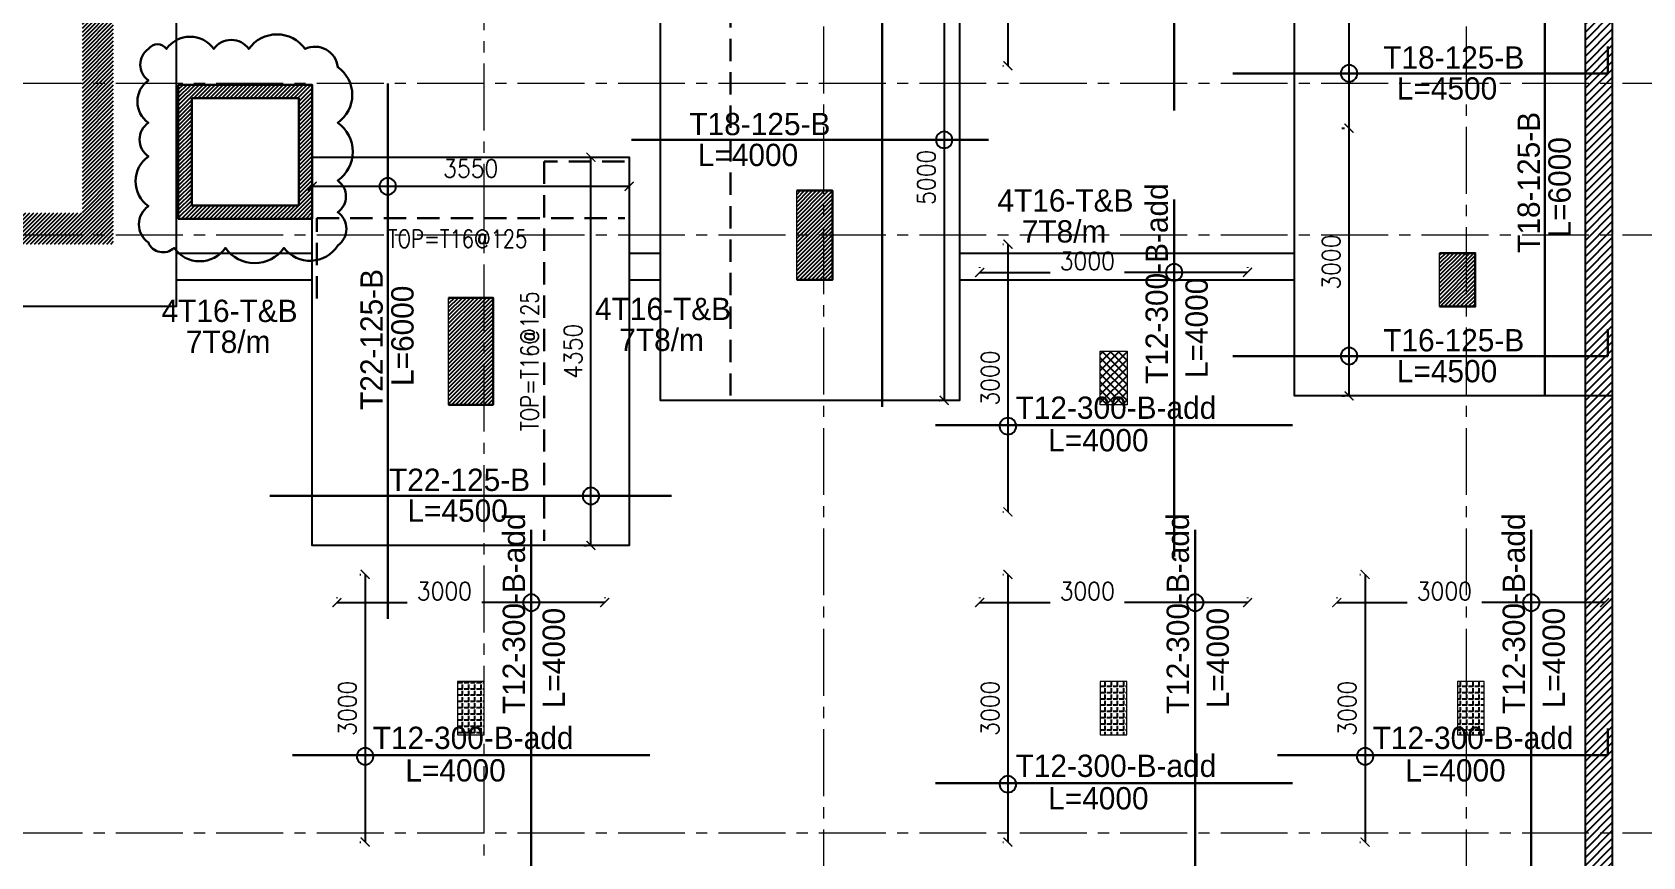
# Model space of a CAD drawing. Header units: millimetres. Extents: x -967280 to 3852, y 2833 to 1955156.
# Drawn here: x -710691 to -692652, y 386972 to 396213 of the extents above; entities that cross this region are included whole.
import ezdxf

# ---------------------------------------------------------------- set-up
doc = ezdxf.new("R2010")
doc.units = ezdxf.units.MM
doc.header["$LTSCALE"] = 1000
doc.header["$PDMODE"] = 35
doc.header["$PDSIZE"] = 25
doc.linetypes.add('$0$DASHED2', pattern=[0.375, 0.25, -0.125])
doc.linetypes.add('Columns_Structural070816$0$CENTER2', pattern=[1.125, 0.75, -0.125, 0.125, -0.125])
for name, color, linetype in [('_N-DIM 3', 7, 'Continuous'), ('B05-FIRST FLOOR PLAN$0$STR_ROOF RFT$0$S-SYMB', 30, 'Continuous'), ('R.C. footing', 4, 'Continuous'), ('S - BATH Hach', 1, 'Continuous'), ('S - col hach', 1, 'Continuous'), ('S -Beams', 2, 'Continuous')]:
    doc.layers.add(name, color=color, linetype=linetype)
for name, color, linetype, lineweight in [('S - column', 6, 'Continuous', 60), ('ST-000-AXIS', 9, 'Columns_Structural070816$0$CENTER2', 9), ('ST-203-SLAB-TXT', 7, 'Continuous', 30), ('ST-RFT-BOT', 2, '$0$DASHED2', 30), ('ST-RFT-TOP', 5, '$0$DASHED2', 30)]:
    doc.layers.add(name, color=color, linetype=linetype, lineweight=lineweight)
doc.styles.add('B05-FIRST FLOOR PLAN$0$T25-100', font='STENCIL.shx', dxfattribs={"height": 250})
doc.styles.add('hcc_E_Text', font='romans.shx', dxfattribs={"width": 0.8})
doc.styles.add('TUNELNO', font='romans.shx', dxfattribs={"width": 0.9})
doc.dimstyles.new('Copy(2) of DSEC', dxfattribs={"dimtxt": 200, "dimasz": 100, "dimexe": 50, "dimexo": 80, "dimgap": 100, "dimtad": 1, "dimdec": 0, "dimrnd": 5, "dimzin": 0, "dimdsep": 46, "dimtxsty": 'TUNELNO', "dimblk": 'ARCHTICK', "dimcen": 0.09, "dimclrd": 1, "dimclre": 1, "dimclrt": 3, "dimadec": 0, "dimazin": 0, "dimtfac": 0.78125, "dimtdec": 0, "dimtix": 1, "dimtmove": 2, "dimatfit": 3, "dimldrblk": 'ARCHTICK', "dimfxl": 1, "dimtolj": 1, "dimtzin": 0, "dimarcsym": 0})
pattern_1 = [(90, (-416898.87, -510439.72), (-69.85, 4e-15), [50.8, -19.05]), (180, (-416898.87, -510439.72), (-9e-15, -69.85), [50.8, -19.05])]

# ---------------------------------------------------------------- blocks, each defined once
blk = doc.blocks.new('A$C46269fcd new')
at = {"layer": 'S - BATH Hach', "ltscale": 30, "transparency": 33554483}
h = blk.add_hatch(dxfattribs=at)
h.set_pattern_fill('ANSI31', color=1, scale=20)
h.set_pattern_definition([(45, (643184.17, -484711.8), (-44.9012806, 44.9012806), [])])
h.paths.add_polyline_path([(47835, 35800), (47835, -9200), (-6100, -9200), (-6100, 35800), (-5800, 35800), (-5800, -8900), (47535, -8900), (47535, 35800)])
at = {"layer": 'S - col hach', "true_color": 0xcd6928}
h = blk.add_hatch(dxfattribs=at)
h.set_pattern_fill('ANGLE', color=32, scale=10, angle=90)
h.set_pattern_definition([(90, (-418648.87, -504739.72), (-69.85, 4e-15), [50.8, -19.05]), (180, (-418648.87, -504739.72), (-9e-15, -69.85), [50.8, -19.05])])
h.paths.add_polyline_path([(35200, 1700), (34900, 1700), (34900, 1100), (35200, 1100)])
h = blk.add_hatch(dxfattribs=at)
h.set_pattern_fill('ANGLE', color=32, scale=10, angle=90)
h.set_pattern_definition(pattern_1)
h.paths.add_polyline_path([(42400, 1700), (42100, 1700), (42100, 1100), (42400, 1100)])
h = blk.add_hatch(dxfattribs=at)
h.set_pattern_fill('ANGLE', color=32, scale=10, angle=90)
h.set_pattern_definition(pattern_1)
h.paths.add_polyline_path([(46400, 1700), (46100, 1700), (46100, 1100), (46400, 1100)])
at = {"layer": 'R.C. footing', "color": 4, "ltscale": 30}
blk.add_lwpolyline([(47835, 35800), (47835, -9200), (-6100, -9200), (-6100, 35800), (-5800, 35800), (-5800, -8900), (47535, -8900), (47535, 35800)], close=True, dxfattribs=at)
at = {"layer": 'S - column', "lineweight": 15}
for points in [[(35200, 1700), (34900, 1700), (34900, 1100), (35200, 1100)], [(42400, 1700), (42100, 1700), (42100, 1100), (42400, 1100)], [(46400, 1700), (46100, 1700), (46100, 1100), (46400, 1100)]]:
    blk.add_lwpolyline(points, close=True, dxfattribs=at)
blk = doc.blocks.new('FROM FOUNDATION TO UPPER LOWER BASEMENT_COLUMNS(new2)')
at = {"layer": 'S - col hach'}
h = blk.add_hatch(dxfattribs=at)
h.set_pattern_fill('ANSI31', color=256, scale=10)
h.set_pattern_definition([(45, (193250.144, -597112.31), (-22.4506403, 22.4506403), [])])
h.paths.add_polyline_path([(455599, 616640), (455999, 616640), (455999, 617640), (455599, 617640), (455599, 617179)])
h = blk.add_hatch(dxfattribs=at)
h.set_pattern_fill('ANSI31', color=256, scale=10)
h.set_pattern_definition([(45, (193250.144, -596912.31), (-22.4506403, 22.4506403), [])])
h.paths.add_polyline_path([(462799, 616940), (462799, 616340), (463199, 616340), (463199, 616940)])
h = blk.add_hatch(dxfattribs=at)
h.set_pattern_fill('ANSI31', color=256, scale=10)
h.set_pattern_definition([(45, (193250.144, -598612.31), (-22.4506403, 22.4506403), [])])
h.paths.add_polyline_path([(452199, 615240), (452199, 616440), (451699, 616440), (451699, 615240), (451832, 615240)])
at = {"layer": 'S - column', "lineweight": 15}
for points in [[(455599, 616640), (455599, 617640), (455999, 617640), (455999, 616640)], [(463199, 616940), (463199, 616340), (462799, 616340), (462799, 616940)], [(452199, 616440), (452199, 615240), (451699, 615240), (451699, 616440)]]:
    blk.add_lwpolyline(points, close=True, dxfattribs=at)
at = {"layer": 'ST-RFT-BOT', "color": 7, "linetype": 'Continuous', "ltscale": 30}
for points in [[(455599, 617640), (455999, 617640), (455999, 616640), (455599, 616640)], [(462799, 616940), (463199, 616940), (463199, 616340), (462799, 616340)], [(451699, 616440), (452199, 616440), (452199, 615240), (451699, 615240)]]:
    blk.add_lwpolyline(points, dxfattribs=at)
blk = doc.blocks.new('_ArchTick')
at = {"color": 0, "linetype": 'ByBlock', "const_width": 0.15}
blk.add_lwpolyline([(-0.5, -0.5), (0.5, 0.5)], dxfattribs=at)
blk = doc.blocks.new('*D265')
at = {"layer": '_N-DIM 3', "color": 1, "lineweight": -2, "ltscale": 30, "transparency": 16777216}
for p, q in [((-707021, 390137), (-707012, 390137)), ((-706962, 390137), (-706962, 387137)), ((-707021, 387137), (-707012, 387137))]:
    blk.add_line(p, q, dxfattribs=at)
at = {"layer": 'Defpoints', "color": 0, "ltscale": 30, "transparency": 16777216}
for p in [(-706941, 390137), (-706962, 387137), (-706941, 387137)]:
    blk.add_point(p, dxfattribs=at)
at = {"layer": '_N-DIM 3', "color": 1, "lineweight": -2, "ltscale": 30, "transparency": 16777216, "xscale": 100, "yscale": 100, "zscale": 100}
for p, rotation in [((-706962, 390137), 90), ((-706962, 387137), 270)]:
    blk.add_blockref('_ArchTick', p, dxfattribs=dict(at, rotation=rotation))
at = {"layer": '_N-DIM 3', "color": 3, "ltscale": 30, "transparency": 16777216, "insert": (-707162, 388637), "char_height": 200, "attachment_point": 5, "rotation": 90, "style": 'TUNELNO'}
blk.add_mtext('\\A1;3000', dxfattribs=at)
blk = doc.blocks.new('*D266')
at = {"layer": '_N-DIM 3', "color": 1, "lineweight": -2, "ltscale": 30, "transparency": 16777216}
for p, q in [((-707279, 389879), (-707279, 389871)), ((-704279, 389879), (-704279, 389871)), ((-707279, 389821), (-706491, 389821)), ((-704279, 389821), (-705656, 389821))]:
    blk.add_line(p, q, dxfattribs=at)
at = {"layer": 'Defpoints', "color": 0, "ltscale": 30, "transparency": 16777216}
for p in [(-707279, 389821), (-707279, 389799), (-704279, 389799)]:
    blk.add_point(p, dxfattribs=at)
at = {"layer": '_N-DIM 3', "color": 1, "lineweight": -2, "ltscale": 30, "transparency": 16777216, "xscale": 100, "yscale": 100, "zscale": 100, "rotation": 180}
blk.add_blockref('_ArchTick', (-707279, 389821), dxfattribs=at)
at = {"layer": '_N-DIM 3', "color": 1, "lineweight": -2, "ltscale": 30, "transparency": 16777216, "xscale": 100, "yscale": 100, "zscale": 100}
blk.add_blockref('_ArchTick', (-704279, 389821), dxfattribs=at)
at = {"layer": '_N-DIM 3', "color": 3, "ltscale": 30, "transparency": 16777216, "insert": (-706074, 389949), "char_height": 200, "attachment_point": 5, "style": 'TUNELNO'}
blk.add_mtext('\\A1;3000', dxfattribs=at)
blk = doc.blocks.new('*D269')
at = {"layer": '_N-DIM 3', "color": 1, "lineweight": -2, "ltscale": 30, "transparency": 16777216}
for p, q in [((-695821, 390137), (-695812, 390137)), ((-695762, 390137), (-695762, 387137)), ((-695821, 387137), (-695812, 387137))]:
    blk.add_line(p, q, dxfattribs=at)
at = {"layer": 'Defpoints', "color": 0, "ltscale": 30, "transparency": 16777216}
for p in [(-695741, 390137), (-695762, 387137), (-695741, 387137)]:
    blk.add_point(p, dxfattribs=at)
at = {"layer": '_N-DIM 3', "color": 1, "lineweight": -2, "ltscale": 30, "transparency": 16777216, "xscale": 100, "yscale": 100, "zscale": 100}
for p, rotation in [((-695762, 390137), 90), ((-695762, 387137), 270)]:
    blk.add_blockref('_ArchTick', p, dxfattribs=dict(at, rotation=rotation))
at = {"layer": '_N-DIM 3', "color": 3, "ltscale": 30, "transparency": 16777216, "insert": (-695962, 388637), "char_height": 200, "attachment_point": 5, "rotation": 90, "style": 'TUNELNO'}
blk.add_mtext('\\A1;3000', dxfattribs=at)
blk = doc.blocks.new('*D270')
at = {"layer": '_N-DIM 3', "color": 1, "lineweight": -2, "ltscale": 30, "transparency": 16777216}
for p, q in [((-696079, 389879), (-696079, 389871)), ((-693079, 389879), (-693079, 389871)), ((-696079, 389821), (-695291, 389821)), ((-693079, 389821), (-694456, 389821))]:
    blk.add_line(p, q, dxfattribs=at)
at = {"layer": 'Defpoints', "color": 0, "ltscale": 30, "transparency": 16777216}
for p in [(-696079, 389821), (-696079, 389799), (-693079, 389799)]:
    blk.add_point(p, dxfattribs=at)
at = {"layer": '_N-DIM 3', "color": 1, "lineweight": -2, "ltscale": 30, "transparency": 16777216, "xscale": 100, "yscale": 100, "zscale": 100, "rotation": 180}
blk.add_blockref('_ArchTick', (-696079, 389821), dxfattribs=at)
at = {"layer": '_N-DIM 3', "color": 1, "lineweight": -2, "ltscale": 30, "transparency": 16777216, "xscale": 100, "yscale": 100, "zscale": 100}
blk.add_blockref('_ArchTick', (-693079, 389821), dxfattribs=at)
at = {"layer": '_N-DIM 3', "color": 3, "ltscale": 30, "transparency": 16777216, "insert": (-694874, 389949), "char_height": 200, "attachment_point": 5, "style": 'TUNELNO'}
blk.add_mtext('\\A1;3000', dxfattribs=at)
blk = doc.blocks.new('*D271')
at = {"layer": '_N-DIM 3', "color": 1, "lineweight": -2, "ltscale": 30, "transparency": 16777216}
for p, q in [((-699821, 390137), (-699812, 390137)), ((-699762, 390137), (-699762, 387137)), ((-699821, 387137), (-699812, 387137))]:
    blk.add_line(p, q, dxfattribs=at)
at = {"layer": 'Defpoints', "color": 0, "ltscale": 30, "transparency": 16777216}
for p in [(-699741, 390137), (-699762, 387137), (-699741, 387137)]:
    blk.add_point(p, dxfattribs=at)
at = {"layer": '_N-DIM 3', "color": 1, "lineweight": -2, "ltscale": 30, "transparency": 16777216, "xscale": 100, "yscale": 100, "zscale": 100}
for p, rotation in [((-699762, 390137), 90), ((-699762, 387137), 270)]:
    blk.add_blockref('_ArchTick', p, dxfattribs=dict(at, rotation=rotation))
at = {"layer": '_N-DIM 3', "color": 3, "ltscale": 30, "transparency": 16777216, "insert": (-699962, 388637), "char_height": 200, "attachment_point": 5, "rotation": 90, "style": 'TUNELNO'}
blk.add_mtext('\\A1;3000', dxfattribs=at)
blk = doc.blocks.new('*D272')
at = {"layer": '_N-DIM 3', "color": 1, "lineweight": -2, "ltscale": 30, "transparency": 16777216}
for p, q in [((-700079, 389879), (-700079, 389871)), ((-697079, 389879), (-697079, 389871)), ((-700079, 389821), (-699291, 389821)), ((-697079, 389821), (-698456, 389821))]:
    blk.add_line(p, q, dxfattribs=at)
at = {"layer": 'Defpoints', "color": 0, "ltscale": 30, "transparency": 16777216}
for p in [(-700079, 389821), (-700079, 389799), (-697079, 389799)]:
    blk.add_point(p, dxfattribs=at)
at = {"layer": '_N-DIM 3', "color": 1, "lineweight": -2, "ltscale": 30, "transparency": 16777216, "xscale": 100, "yscale": 100, "zscale": 100, "rotation": 180}
blk.add_blockref('_ArchTick', (-700079, 389821), dxfattribs=at)
at = {"layer": '_N-DIM 3', "color": 1, "lineweight": -2, "ltscale": 30, "transparency": 16777216, "xscale": 100, "yscale": 100, "zscale": 100}
blk.add_blockref('_ArchTick', (-697079, 389821), dxfattribs=at)
at = {"layer": '_N-DIM 3', "color": 3, "ltscale": 30, "transparency": 16777216, "insert": (-698874, 389949), "char_height": 200, "attachment_point": 5, "style": 'TUNELNO'}
blk.add_mtext('\\A1;3000', dxfattribs=at)
blk = doc.blocks.new('*D273')
at = {"layer": '_N-DIM 3', "color": 1, "lineweight": -2, "ltscale": 30, "transparency": 16777216}
for p, q in [((-699820, 393837), (-699812, 393837)), ((-699762, 393837), (-699762, 390837)), ((-699820, 390837), (-699812, 390837))]:
    blk.add_line(p, q, dxfattribs=at)
at = {"layer": 'Defpoints', "color": 0, "ltscale": 30, "transparency": 16777216}
for p in [(-699740, 393837), (-699762, 390837), (-699740, 390837)]:
    blk.add_point(p, dxfattribs=at)
at = {"layer": '_N-DIM 3', "color": 1, "lineweight": -2, "ltscale": 30, "transparency": 16777216, "xscale": 100, "yscale": 100, "zscale": 100}
for p, rotation in [((-699762, 393837), 90), ((-699762, 390837), 270)]:
    blk.add_blockref('_ArchTick', p, dxfattribs=dict(at, rotation=rotation))
at = {"layer": '_N-DIM 3', "color": 3, "ltscale": 30, "transparency": 16777216, "insert": (-699962, 392337), "char_height": 200, "attachment_point": 5, "rotation": 90, "style": 'TUNELNO'}
blk.add_mtext('\\A1;3000', dxfattribs=at)
blk = doc.blocks.new('*D274')
at = {"layer": '_N-DIM 3', "color": 1, "lineweight": -2, "ltscale": 30, "transparency": 16777216}
for p, q in [((-700079, 393579), (-700079, 393571)), ((-700079, 393521), (-699291, 393521)), ((-697079, 393521), (-698456, 393521)), ((-697079, 393579), (-697079, 393571))]:
    blk.add_line(p, q, dxfattribs=at)
at = {"layer": 'Defpoints', "color": 0, "ltscale": 30, "transparency": 16777216}
for p in [(-700079, 393521), (-700079, 393499), (-697079, 393499)]:
    blk.add_point(p, dxfattribs=at)
at = {"layer": '_N-DIM 3', "color": 1, "lineweight": -2, "ltscale": 30, "transparency": 16777216, "xscale": 100, "yscale": 100, "zscale": 100, "rotation": 180}
blk.add_blockref('_ArchTick', (-700079, 393521), dxfattribs=at)
at = {"layer": '_N-DIM 3', "color": 1, "lineweight": -2, "ltscale": 30, "transparency": 16777216, "xscale": 100, "yscale": 100, "zscale": 100}
blk.add_blockref('_ArchTick', (-697079, 393521), dxfattribs=at)
at = {"layer": '_N-DIM 3', "color": 3, "ltscale": 30, "transparency": 16777216, "insert": (-698873, 393649), "char_height": 200, "attachment_point": 5, "style": 'TUNELNO'}
blk.add_mtext('\\A1;3000', dxfattribs=at)
blk = doc.blocks.new('*D275')
at = {"layer": '_N-DIM 3', "color": 1, "lineweight": -2, "ltscale": 30, "transparency": 16777216}
for p, q in [((-699820, 398837), (-699812, 398837)), ((-699762, 398837), (-699762, 395837)), ((-699820, 395837), (-699812, 395837))]:
    blk.add_line(p, q, dxfattribs=at)
at = {"layer": 'Defpoints', "color": 0, "ltscale": 30, "transparency": 16777216}
for p in [(-699740, 398837), (-699762, 395837), (-699740, 395837)]:
    blk.add_point(p, dxfattribs=at)
at = {"layer": '_N-DIM 3', "color": 1, "lineweight": -2, "ltscale": 30, "transparency": 16777216, "xscale": 100, "yscale": 100, "zscale": 100}
for p, rotation in [((-699762, 398837), 90), ((-699762, 395837), 270)]:
    blk.add_blockref('_ArchTick', p, dxfattribs=dict(at, rotation=rotation))
at = {"layer": '_N-DIM 3', "color": 3, "ltscale": 30, "transparency": 16777216, "insert": (-699962, 397337), "char_height": 200, "attachment_point": 5, "rotation": 90, "style": 'TUNELNO'}
blk.add_mtext('\\A1;3000', dxfattribs=at)
blk = doc.blocks.new('*D344')
at = {"layer": '_N-DIM 3', "color": 1, "lineweight": -2, "transparency": 16777216}
for p, q in [((-704513, 394812), (-704483, 394812)), ((-704433, 390462), (-704433, 394812)), ((-704513, 390462), (-704483, 390462))]:
    blk.add_line(p, q, dxfattribs=at)
at = {"layer": 'Defpoints', "color": 0, "transparency": 16777216}
for p in [(-704433, 394812), (-704433, 394812), (-704433, 390462)]:
    blk.add_point(p, dxfattribs=at)
at = {"layer": '_N-DIM 3', "color": 1, "lineweight": -2, "transparency": 16777216, "xscale": 100, "yscale": 100, "zscale": 100}
for p, rotation in [((-704433, 394812), 90), ((-704433, 390462), 270)]:
    blk.add_blockref('_ArchTick', p, dxfattribs=dict(at, rotation=rotation))
at = {"layer": '_N-DIM 3', "color": 3, "transparency": 16777216, "insert": (-704633, 392637), "char_height": 200, "attachment_point": 5, "rotation": 90, "style": 'TUNELNO'}
blk.add_mtext('\\A1;4350', dxfattribs=at)
blk = doc.blocks.new('*D345')
at = {"layer": '_N-DIM 3', "color": 1, "lineweight": -2, "ltscale": 30, "transparency": 16777216}
for p, q in [((-707554, 394566), (-707554, 394536)), ((-704004, 394566), (-704004, 394536)), ((-707554, 394486), (-704004, 394486))]:
    blk.add_line(p, q, dxfattribs=at)
at = {"layer": 'Defpoints', "color": 0, "ltscale": 30, "transparency": 16777216}
for p in [(-707554, 394486), (-704004, 394486), (-704004, 394486)]:
    blk.add_point(p, dxfattribs=at)
at = {"layer": '_N-DIM 3', "color": 1, "lineweight": -2, "ltscale": 30, "transparency": 16777216, "xscale": 100, "yscale": 100, "zscale": 100, "rotation": 180}
blk.add_blockref('_ArchTick', (-707554, 394486), dxfattribs=at)
at = {"layer": '_N-DIM 3', "color": 1, "lineweight": -2, "ltscale": 30, "transparency": 16777216, "xscale": 100, "yscale": 100, "zscale": 100}
blk.add_blockref('_ArchTick', (-704004, 394486), dxfattribs=at)
at = {"layer": '_N-DIM 3', "color": 3, "ltscale": 30, "transparency": 16777216, "insert": (-705779, 394686), "char_height": 200, "attachment_point": 5, "style": 'TUNELNO'}
blk.add_mtext('\\A1;3550', dxfattribs=at)
blk = doc.blocks.new('*D349')
at = {"layer": '_N-DIM 3', "color": 1, "lineweight": -2, "transparency": 16777216}
for p, q in [((-696022, 395137), (-695992, 395137)), ((-695942, 392137), (-695942, 395137)), ((-696022, 392137), (-695992, 392137))]:
    blk.add_line(p, q, dxfattribs=at)
at = {"layer": 'Defpoints', "color": 0, "transparency": 16777216}
for p in [(-695942, 395137), (-695942, 395137), (-695942, 392137)]:
    blk.add_point(p, dxfattribs=at)
at = {"layer": '_N-DIM 3', "color": 1, "lineweight": -2, "transparency": 16777216, "xscale": 100, "yscale": 100, "zscale": 100}
for p, rotation in [((-695942, 395137), 90), ((-695942, 392137), 270)]:
    blk.add_blockref('_ArchTick', p, dxfattribs=dict(at, rotation=rotation))
at = {"layer": '_N-DIM 3', "color": 3, "transparency": 16777216, "insert": (-696142, 393637), "char_height": 200, "attachment_point": 5, "rotation": 90, "style": 'TUNELNO'}
blk.add_mtext('\\A1;3000', dxfattribs=at)
blk = doc.blocks.new('*D350')
at = {"layer": '_N-DIM 3', "color": 1, "lineweight": -2, "transparency": 16777216}
for p, q in [((-696022, 398137), (-695992, 398137)), ((-695942, 395137), (-695942, 398137)), ((-696022, 395137), (-695992, 395137))]:
    blk.add_line(p, q, dxfattribs=at)
at = {"layer": 'Defpoints', "color": 0, "transparency": 16777216}
for p in [(-695942, 398137), (-695942, 398137), (-695942, 395137)]:
    blk.add_point(p, dxfattribs=at)
at = {"layer": '_N-DIM 3', "color": 1, "lineweight": -2, "transparency": 16777216, "xscale": 100, "yscale": 100, "zscale": 100}
for p, rotation in [((-695942, 398137), 90), ((-695942, 395137), 270)]:
    blk.add_blockref('_ArchTick', p, dxfattribs=dict(at, rotation=rotation))
at = {"layer": '_N-DIM 3', "color": 3, "transparency": 16777216, "insert": (-696142, 396637), "char_height": 200, "attachment_point": 5, "rotation": 90, "style": 'TUNELNO'}
blk.add_mtext('\\A1;3000', dxfattribs=at)
blk = doc.blocks.new('*D312')
at = {"layer": '_N-DIM 3', "color": 1, "lineweight": -2, "transparency": 16777216}
for p, q in [((-700532, 397087), (-700526, 397087)), ((-700476, 397087), (-700476, 392087)), ((-700532, 392087), (-700526, 392087))]:
    blk.add_line(p, q, dxfattribs=at)
at = {"layer": 'Defpoints', "color": 0, "transparency": 16777216}
for p in [(-700452, 397087), (-700476, 392087), (-700452, 392087)]:
    blk.add_point(p, dxfattribs=at)
at = {"layer": '_N-DIM 3', "color": 1, "lineweight": -2, "transparency": 16777216, "xscale": 100, "yscale": 100, "zscale": 100}
for p, rotation in [((-700476, 397087), 90), ((-700476, 392087), 270)]:
    blk.add_blockref('_ArchTick', p, dxfattribs=dict(at, rotation=rotation))
at = {"layer": '_N-DIM 3', "color": 3, "transparency": 16777216, "insert": (-700676, 394587), "char_height": 200, "attachment_point": 5, "rotation": 90, "style": 'TUNELNO'}
blk.add_mtext('\\A1;5000', dxfattribs=at)
blk = doc.blocks.new('sump pit')
at = {"layer": 'S - col hach'}
h = blk.add_hatch(dxfattribs=at)
h.set_pattern_fill('ANSI31', color=256, scale=10)
h.set_pattern_definition([(45, (725720.35, -405425.265), (-22.4506403, 22.4506403), [])])
h.paths.add_polyline_path([(18166, -9803), (16666, -9803), (16666, -11303), (18166, -11303)])
h.paths.add_polyline_path([(18016, -9953), (18016, -11153), (16816, -11153), (16816, -9953)], flags=16)
at = {"layer": 'ST-RFT-BOT', "color": 7, "linetype": 'Continuous', "ltscale": 30}
for points in [[(16666, -9803), (18166, -9803), (18166, -11303), (16666, -11303)], [(16816, -9953), (18016, -9953), (18016, -11153), (16816, -11153)]]:
    blk.add_lwpolyline(points, close=True, dxfattribs=at)
blk = doc.blocks.new('sm 12')
at = {"layer": 'S - col hach'}
h = blk.add_hatch(dxfattribs=at)
h.set_pattern_fill('ANSI31', color=256, scale=10)
h.set_pattern_definition([(45, (785574.697, -401549.418), (-22.4506403, 22.4506403), [])])
h.paths.add_polyline_path([(5475, 1988), (-5037, 1988), (-5037, -4012), (-2475, -4012), (-2475, -7712), (5475, -7712)])
h.paths.add_polyline_path([(0, 1638), (0, -512), (350, -512), (350, 1638), (5125, 1638), (5125, -7362), (2425, -7362), (2425, -7012), (1925, -7012), (1925, -7362), (350, -7362), (350, -1012), (0, -1012), (0, -7362), (-2125, -7362), (-2125, -3662), (-4687, -3662), (-4687, 1638)], flags=16)
at = {"layer": 'S -Beams', "const_width": 0.02}
blk.add_lwpolyline([(5475, 1988), (-5037, 1988), (-5037, -4012), (-2475, -4012), (-2475, -7712), (5475, -7712)], close=True, dxfattribs=at)
at = {"layer": 'S -Beams'}
blk.add_lwpolyline([(1925, -7362, 0, 0, 0), (350, -7362, 0, 0, 0), (350, -1012, 0, 0, 0), (0, -1012, 0.02, 0.02, 0), (0, -7362, 0.02, 0.02, 0), (-2125, -7362, 0.02, 0.02, 0), (-2125, -3662, 0.02, 0.02, 0), (-4687, -3662, 0.02, 0.02, 0), (-4687, 1638, 0.02, 0.02, 0), (0, 1638, 0.02, 0.02, 0), (0, -512, 0, 0, 0), (350, -512, 0, 0, 0), (350, 1638, 0, 0, 0), (5125, 1638, 0, 0, 0), (5125, -7362, 0, 0, 0), (2425, -7362, 0, 0, 0), (2425, -7012, 0, 0, 0), (1925, -7012, 0, 0, 0)], format="xyseb", close=True, dxfattribs=at)
blk = doc.blocks.new('AXES-00')
at = {"layer": 'ST-000-AXIS'}
for p, q in [((552098.9, 695813.8), (552098.9, 750979.6)), ((555898.9, 750979.6), (555898.9, 695813.8)), ((563098.9, 750979.6), (563098.9, 695813.8)), ((575723.2, 718839.7), (505674.3, 718839.7)), ((575723.2, 717139.7), (505674.3, 717139.7)), ((575723.2, 710439.7), (505674.3, 710439.7))]:
    blk.add_line(p, q, dxfattribs=at)

msp = doc.modelspace()

# ---------------------------------------------------------------- hatches: boundary and pattern name
at = {"layer": 'S - col hach'}
h = msp.add_hatch(dxfattribs=at)
h.set_pattern_fill('ANSI37', color=3, scale=20)
h.set_pattern_definition([(45, (-1157727.56, -23202.353), (-44.9012806, 44.9012806), []), (135, (-1157727.56, -23202.353), (-44.9012806, -44.9012806), [])])
h.paths.add_polyline_path([(-698728.6, 392637.4), (-698428.6, 392637.4), (-698428.6, 392037.4), (-698728.6, 392037.4)])

# ---------------------------------------------------------------- linework, layer by layer
at = {"layer": 'B05-FIRST FLOOR PLAN$0$STR_ROOF RFT$0$S-SYMB', "extrusion": (0, 0, -1)}
for centre in [(695941.6, 395751.7), (700476.3, 395006.5), (706709.3, 394486), (697900.5, 393521), (695941.6, 392583.4), (699762.2, 391798.1), (704432.6, 391016.2), (705100.6, 389821), (697664.1, 389821), (693900.6, 389821), (706962.3, 388098.1), (695762.3, 388098.1), (699762.3, 387785.3)]:
    msp.add_circle(centre, 92.8, dxfattribs=at)
at = {"layer": 'R.C. footing'}
for p, q in [((-709078.7, 393737.4), (-707553.7, 393737.4)), ((-704003.7, 393737.4), (-703653.7, 393737.4)), ((-700303.7, 393737.4), (-696553.7, 393737.4)), ((-709078.7, 393437.4), (-707553.7, 393437.4)), ((-704003.7, 393437.4), (-703653.7, 393437.4)), ((-700303.7, 393437.4), (-696553.7, 393437.4))]:
    msp.add_line(p, q, dxfattribs=at)
for points in [[(-710828.7, 393137.4), (-710828.7, 386262.3), (-734632, 386262.3), (-734632, 414787.3), (-710828.7, 414787.3), (-710828.7, 404237.4), (-706038.1, 404237.4), (-706038.1, 396837.4), (-709078.7, 396837.4), (-709078.7, 393137.4)], [(-703653.7, 408862.4), (-700303.7, 408862.4), (-700303.7, 392087.4), (-703653.7, 392087.4)], [(-692993.7, 398137.4), (-692993.7, 392137.4), (-696553.7, 392137.4), (-696553.7, 398137.4)], [(-707553.7, 394812.4), (-704003.7, 394812.4), (-704003.7, 390462.4), (-707553.7, 390462.4)]]:
    msp.add_lwpolyline(points, close=True, dxfattribs=at)
at = {"layer": 'S - column', "lineweight": 15}
msp.add_lwpolyline([(-698728.6, 392637.4), (-698428.6, 392637.4), (-698428.6, 392037.4), (-698728.6, 392037.4)], close=True, dxfattribs=at)
at = {"layer": 'ST-RFT-BOT', "ltscale": 90}
msp.add_line((-701170.9, 404014.9), (-701170.9, 392014.9), dxfattribs=at)
at = {"layer": 'ST-RFT-BOT', "ltscale": 30}
for points in [[(-697900.5, 395336.8), (-697900.5, 395894), (-697900.5, 398779.7), (-697900.5, 399336.8)], [(-693748.9, 392137.4), (-693748.9, 398137.4)], [(-693043.7, 396051.7), (-693043.7, 395751.7), (-697243.7, 395751.7)], [(-706709.3, 389637.4), (-706709.3, 395637.4)], [(-703978.7, 395006.5), (-699978.7, 395006.5)], [(-697900.5, 390336.8), (-697900.5, 390894), (-697900.5, 393779.7), (-697900.5, 394336.8)], [(-693043.7, 392883.4), (-693043.7, 392583.4), (-697243.7, 392583.4)], [(-696574.8, 391809.3), (-697055.1, 391809.3), (-700094.6, 391809.3), (-700574.8, 391809.3)], [(-708028.7, 391016.2), (-703528.7, 391016.2)], [(-705100.6, 386636.8), (-705100.6, 387194), (-705100.6, 390079.7), (-705100.6, 390636.8)], [(-697664.1, 386636.8), (-697664.1, 387194), (-697664.1, 390079.7), (-697664.1, 390636.8)], [(-693900.6, 386636.8), (-693900.6, 387194), (-693900.6, 390079.7), (-693900.6, 390636.8)], [(-693043.7, 388409.3), (-693043.7, 388109.3), (-696743.7, 388109.3)], [(-703774.9, 388109.3), (-704255.2, 388109.3), (-707294.7, 388109.3), (-707774.9, 388109.3)], [(-696574.9, 387796.4), (-697055.2, 387796.4), (-700094.7, 387796.4), (-700574.9, 387796.4)]]:
    msp.add_lwpolyline(points, dxfattribs=at)
at = {"layer": 'ST-RFT-BOT', "color": 5, "linetype": 'Continuous'}
msp.add_lwpolyline([(-709389.7, 396024.9, 0.5205671), (-709389.7, 395672.8, 0.5205671), (-709389.7, 395198.8, 0.5205671), (-709389.7, 394820.2, 0.5205671), (-709389.7, 394264.3, 0.5205671), (-709389.7, 393854.8, 0.5205671), (-709102.1, 393794.9, 0.5205671), (-708527.2, 393794.9, 0.5205671), (-707871.8, 393794.9, 0.5205671), (-707268.8, 393822.6, 0.5205671), (-707268.8, 394195.2, 0.5205671), (-707268.8, 394550.1, 0.5205671), (-707268.8, 395198.2, 0.5205671), (-707268.8, 395822.5, 0.5205671), (-707634.6, 396024.9, 0.5205671), (-708265.3, 396024.9, 0.5205671), (-708657.9, 396024.9, 0.5205671), (-709187.3, 396024.9, 0.5205671)], format="xyb", close=True, dxfattribs=at)
at = {"layer": 'ST-RFT-TOP'}
msp.add_line((-702868.8, 404014.9), (-702868.8, 392014.9), dxfattribs=at)
for points in [[(-704056.9, 394762.4), (-704956.9, 394762.4), (-704956.9, 390512.4)], [(-707503.7, 393227.7), (-707503.7, 394127.7), (-704053.7, 394127.7)]]:
    msp.add_lwpolyline(points, dxfattribs=at)

# ---------------------------------------------------------------- block references
at = {"layer": '_N-DIM 3', "color": 6, "linetype": 'Continuous', "ltscale": 30}
msp.add_blockref('AXES-00', (-1257727.6, -323202.4), dxfattribs=at)
at = {"layer": 'S - column', "color": 7, "true_color": 0xffffff}
msp.add_blockref('A$C46269fcd new', (-740828.7, 387237.4), dxfattribs=at)
at = {"layer": 'S - column'}
msp.add_blockref('FROM FOUNDATION TO UPPER LOWER BASEMENT_COLUMNS(new2)', (-1157727.6, -223202.4), dxfattribs=at)
at = {"layer": 'ST-RFT-BOT', "color": 7, "linetype": 'Continuous'}
msp.add_blockref('sump pit', (-725720.4, 405425.3), dxfattribs=at)
at = {"layer": 'ST-RFT-BOT', "color": 3, "linetype": 'Continuous'}
msp.add_blockref('sm 12', (-715253.7, 401549.4), dxfattribs=at)

# ---------------------------------------------------------------- texts
at = {"layer": 'ST-203-SLAB-TXT', "style": 'B05-FIRST FLOOR PLAN$0$T25-100'}
for s, p in [('T18-125-B', (-695559.1, 395804.5)), ('L=4500', (-695406.5, 395458.1)), ('T18-125-B', (-703330.1, 395059.3)), ('L=4000', (-703236.2, 394712.9)), ('4T16-T&B', (-699879.6, 394202.4)), ('7T8/m', (-699607.5, 393856)), ('4T16-T&B', (-709242.4, 392965.5)), ('4T16-T&B', (-704387.5, 392987.2)), ('7T8/m', (-704115.4, 392640.8)), ('7T8/m', (-708970.2, 392619.1)), ('T16-125-B', (-695559.1, 392636.1)), ('L=4500', (-695406.5, 392289.8)), ('T22-125-B', (-706693.8, 391071.8)), ('L=4500', (-706488.3, 390726.5))]:
    msp.add_text(s, height=250, dxfattribs=at).set_placement(p)
for s, p in [('T18-125-B', (-693804.4, 393740.3)), ('L=6000', (-693459.2, 393912.3)), ('T22-125-B', (-706764.9, 391979.9)), ('L=6000', (-706419.6, 392247.9))]:
    msp.add_text(s, height=250, rotation=90, dxfattribs=at).set_placement(p)
at = {"layer": 'ST-203-SLAB-TXT', "color": 6, "style": 'B05-FIRST FLOOR PLAN$0$T25-100'}
for s, p in [('T12-300-B-add', (-697971, 392271)), ('L=4000', (-697524.3, 392336.8)), ('T12-300-B-add', (-705171.1, 388571)), ('T12-300-B-add', (-697734.6, 388571)), ('T12-300-B-add', (-693971.1, 388571)), ('L=4000', (-704724.4, 388636.8)), ('L=4000', (-697287.8, 388636.8)), ('L=4000', (-693524.4, 388636.8))]:
    msp.add_text(s, height=250, rotation=90, dxfattribs=at).set_placement(p)
at = {"layer": 'ST-203-SLAB-TXT', "color": 3, "style": 'hcc_E_Text', "width": 0.8}
msp.add_text('TOP=T16@125', height=200, dxfattribs=at).set_placement((-706708.5, 393797.8))
msp.add_text('TOP=T16@125', height=200, rotation=90, dxfattribs=at).set_placement((-705019.3, 391743.3))
at = {"layer": 'ST-203-SLAB-TXT', "color": 6, "style": 'B05-FIRST FLOOR PLAN$0$T25-100'}
for s, p in [('T12-300-B-add', (-699677.2, 391879.8)), ('L=4000', (-699311.8, 391515.7)), ('T12-300-B-add', (-706877.3, 388179.8)), ('T12-300-B-add', (-695677.3, 388179.8)), ('L=4000', (-706511.9, 387815.7)), ('T12-300-B-add', (-699677.3, 387866.9)), ('L=4000', (-695311.9, 387815.7)), ('L=4000', (-699311.9, 387502.8))]:
    msp.add_text(s, height=250, dxfattribs=at).set_placement(p)

# ---------------------------------------------------------------- dimensions: what is measured, and where the dimension line sits
at = {"layer": '_N-DIM 3', "ltscale": 30}
for base, p1, p2, picture, middle in [((-699762.3, 395837.4), (-699740.4, 398837.4), (-699740.4, 395837.4), '*D275', (-699962.3, 397337.4)), ((-699762.3, 390837.4), (-699740.4, 393837.4), (-699740.4, 390837.4), '*D273', (-699962.3, 392337.4)), ((-706962.4, 387137.4), (-706940.5, 390137.4), (-706940.5, 387137.4), '*D265', (-707162.4, 388637.4)), ((-699762.4, 387137.4), (-699740.5, 390137.4), (-699740.5, 387137.4), '*D271', (-699962.4, 388637.4)), ((-695762.4, 387137.4), (-695740.5, 390137.4), (-695740.5, 387137.4), '*D269', (-695962.4, 388637.4))]:
    dim = msp.add_linear_dim(base=base, p1=p1, p2=p2, angle=90, dimstyle='Copy(2) of DSEC', dxfattribs=at)
    dim.commit()
    dim.dimension.update_dxf_attribs({"geometry": picture, "text_midpoint": middle})
at = {"layer": '_N-DIM 3', "color": 7}
for base, p1, p2, picture, middle in [((-695941.5, 398137.5), (-695941.5, 395137.5), (-695941.5, 398137.5), '*D350', (-696141.5, 396637.5)), ((-700476.4, 392087.4), (-700451.6, 397087.4), (-700451.6, 392087.4), '*D312', (-700676.4, 394587.4)), ((-695941.6, 395137.4), (-695941.6, 392137.4), (-695941.6, 395137.4), '*D349', (-696141.6, 393637.4)), ((-704432.6, 394812.4), (-704432.6, 390462.4), (-704432.6, 394812.4), '*D344', (-704632.6, 392637.4))]:
    dim = msp.add_linear_dim(base=base, p1=p1, p2=p2, angle=90, dimstyle='Copy(2) of DSEC', dxfattribs=at)
    dim.commit()
    dim.dimension.update_dxf_attribs({"geometry": picture, "text_midpoint": middle})
at = {"layer": '_N-DIM 3', "ltscale": 30}
dim = msp.add_linear_dim(base=(-704003.7, 394486), p1=(-707553.7, 394486), p2=(-704003.7, 394486), dimstyle='Copy(2) of DSEC', dxfattribs=at)
dim.commit()
dim.dimension.update_dxf_attribs({"geometry": '*D345', "text_midpoint": (-705778.7, 394686)})
for base, p1, p2, picture, middle in [((-700078.6, 393521), (-697078.6, 393499.1), (-700078.6, 393499.1), '*D274', (-698873.4, 393648.8)), ((-707278.7, 389821), (-704278.7, 389799.1), (-707278.7, 389799.1), '*D266', (-706073.5, 389948.8)), ((-700078.7, 389821), (-697078.7, 389799.1), (-700078.7, 389799.1), '*D272', (-698873.5, 389948.8)), ((-696078.7, 389821), (-693078.7, 389799.1), (-696078.7, 389799.1), '*D270', (-694873.5, 389948.8))]:
    dim = msp.add_linear_dim(base=base, p1=p1, p2=p2, dimstyle='Copy(2) of DSEC', dxfattribs=at)
    dim.commit()
    dim.dimension.update_dxf_attribs({"geometry": picture, "text_midpoint": middle, "dimtype": 160})

doc.saveas('drawing.dxf')
